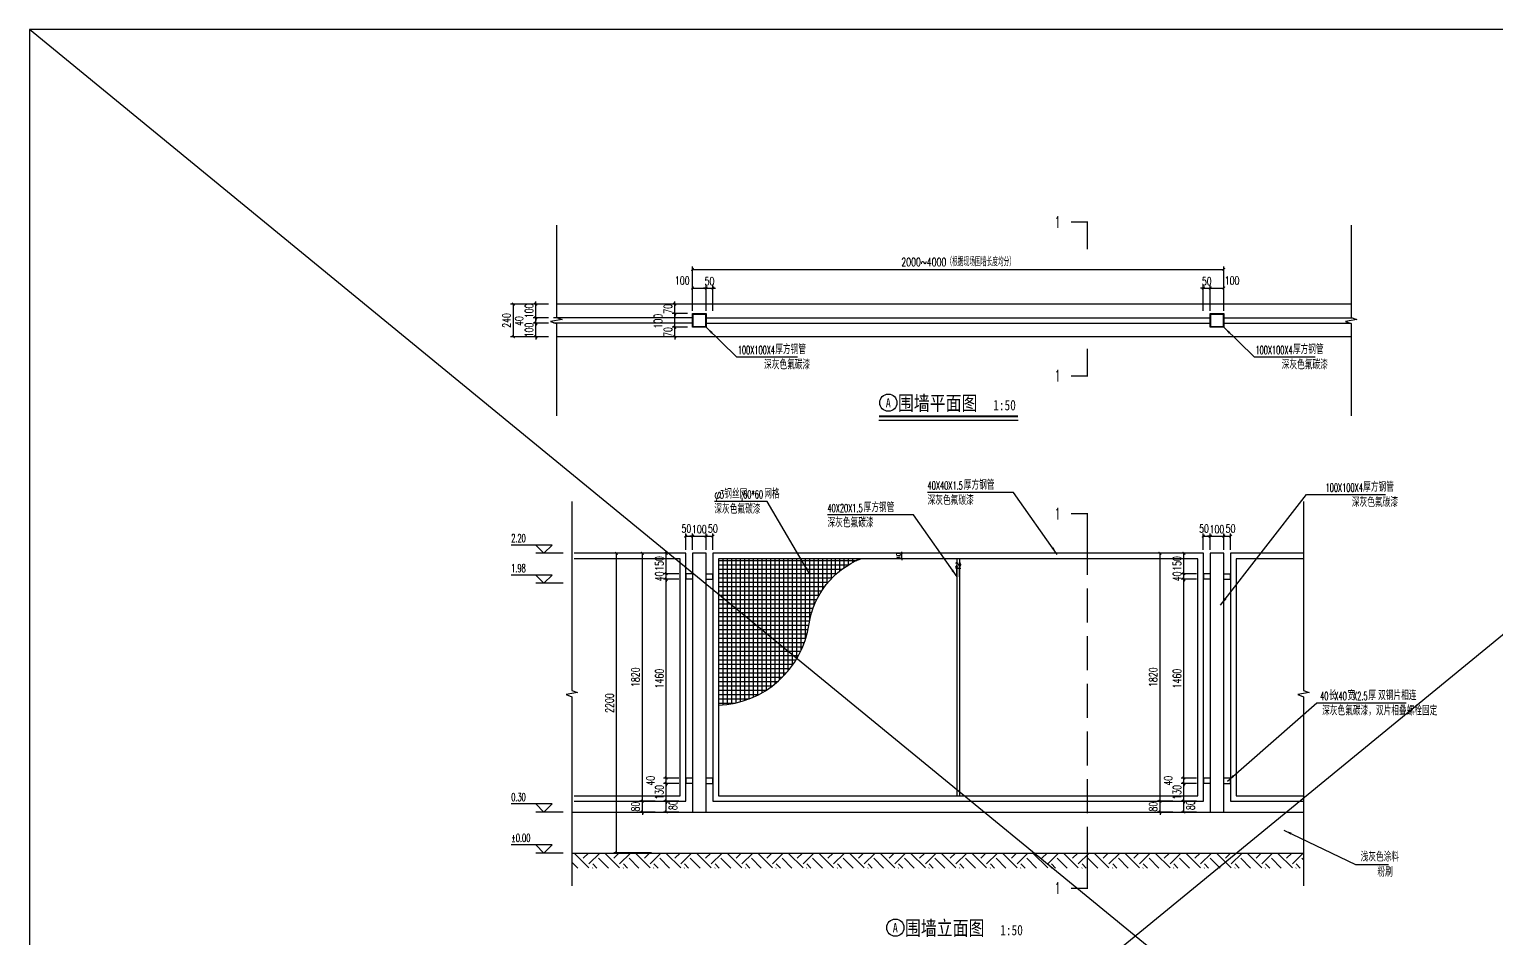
# Model space of a CAD drawing. Extents: x -91598 to 25837, y -20983 to 23106.
# Drawn here: x 5080 to 15851, y 13890 to 20565 of the extents above; entities that cross this region are included whole.
import ezdxf

# ---------------------------------------------------------------- set-up
doc = ezdxf.new("R2010")
doc.units = 0
doc.header["$LTSCALE"] = 1000
doc.linetypes.add('DASH', pattern=[0.35, 0.25, -0.1])
for name, color, linetype in [('A-HATCH-1', 252, 'Continuous'), ('A-LIN-V', 9, 'Continuous'), ('AS-WALL', 40, 'Continuous'), ('DIM_ELEV', 3, 'Continuous'), ('DIM_LEAD', 3, 'Continuous'), ('DIM_SYMB', 3, 'Continuous'), ('PUB_DIM', 3, 'Continuous'), ('建-尺寸', 3, 'Continuous')]:
    doc.layers.add(name, color=color, linetype=linetype)
doc.styles.add('-黑体', font='', dxfattribs={"width": 0.8})
doc.styles.add('_TCH_DIM', font='SIMPLEX', dxfattribs={"width": 0.8, "bigfont": 'GBCBIG'})
doc.styles.add('_TCH_LABEL', font='COMPLEX', dxfattribs={"width": 0.8, "bigfont": 'GBCBIG'})
doc.styles.add('A-DIM_T3', font='SIMPLEX', dxfattribs={"width": 0.705882, "bigfont": 'GBCBIG'})
doc.styles.get('-黑体').set_extended_font_data('SimHei')
doc.dimstyles.new('A-DIM-10', dxfattribs={"dimscale": 10, "dimtxt": 2.975, "dimasz": 1, "dimexe": 1, "dimexo": 1, "dimgap": 1, "dimtad": 1, "dimdec": 0, "dimzin": 0, "dimdsep": 46, "dimtxsty": 'A-DIM_T3', "dimblk": 'ARCHTICK', "dimcen": 0.09, "dimclrt": 7, "dimazin": 2, "dimtfac": 1, "dimtdec": 0, "dimtix": 1, "dimtmove": 2, "dimatfit": 3, "dimfxl": 0, "dimtolj": 1, "dimtzin": 0, "dimarcsym": 0})
doc.dimstyles.new('A-DIM-20', dxfattribs={"dimscale": 20, "dimtxt": 2.975, "dimasz": 1, "dimexe": 1, "dimexo": 1, "dimgap": 1, "dimtad": 1, "dimdec": 0, "dimzin": 0, "dimdsep": 46, "dimtxsty": 'A-DIM_T3', "dimblk": 'ARCHTICK', "dimcen": 0.09, "dimclrt": 7, "dimazin": 2, "dimtfac": 1, "dimtdec": 0, "dimtix": 1, "dimtmove": 2, "dimatfit": 3, "dimfxl": 0, "dimtolj": 1, "dimtzin": 0, "dimarcsym": 0})

# ---------------------------------------------------------------- blocks, each defined once
blk = doc.blocks.new('_ArchTick')
at = {"color": 0, "linetype": 'ByBlock', "const_width": 0.4}
blk.add_lwpolyline([(-0.5, -0.5), (0.5, 0.5)], dxfattribs=at)
blk = doc.blocks.new('*D207')
at = {"layer": 'Defpoints', "color": 0}
for p in [(13748, -3155), (13698, -3275), (13748, -3275)]:
    blk.add_point(p, dxfattribs=at)
at = {"layer": 'PUB_DIM', "color": 0, "lineweight": -2}
for p, q in [((13698, -3255), (13698, -3135)), ((13698, -3155), (13748, -3155)), ((13748, -3255), (13748, -3135))]:
    blk.add_line(p, q, dxfattribs=at)
at = {"layer": 'PUB_DIM', "color": 0, "lineweight": -2, "xscale": 20, "yscale": 20, "zscale": 20, "rotation": 180}
blk.add_blockref('_ArchTick', (13698, -3155), dxfattribs=at)
at = {"layer": 'PUB_DIM', "color": 0, "lineweight": -2, "xscale": 20, "yscale": 20, "zscale": 20}
blk.add_blockref('_ArchTick', (13748, -3155), dxfattribs=at)
at = {"layer": 'PUB_DIM', "color": 7, "insert": (13703, -3100), "char_height": 59.5, "attachment_point": 5, "style": 'A-DIM_T3'}
blk.add_mtext('\\A1;50', dxfattribs=at)
blk = doc.blocks.new('*D208')
at = {"layer": 'Defpoints', "color": 0}
for p in [(13848, -3155), (13748, -3275), (13848, -3275)]:
    blk.add_point(p, dxfattribs=at)
at = {"layer": 'PUB_DIM', "color": 0, "lineweight": -2}
for p, q in [((13748, -3155), (13728, -3155)), ((13748, -3255), (13748, -3135)), ((13748, -3155), (13848, -3155)), ((13848, -3255), (13848, -3135)), ((13848, -3155), (13868, -3155))]:
    blk.add_line(p, q, dxfattribs=at)
at = {"layer": 'PUB_DIM', "color": 0, "lineweight": -2, "xscale": 20, "yscale": 20, "zscale": 20}
blk.add_blockref('_ArchTick', (13748, -3155), dxfattribs=at)
at = {"layer": 'PUB_DIM', "color": 0, "lineweight": -2, "xscale": 20, "yscale": 20, "zscale": 20, "rotation": 180}
blk.add_blockref('_ArchTick', (13848, -3155), dxfattribs=at)
at = {"layer": 'PUB_DIM', "color": 7, "insert": (13798, -3105), "char_height": 59.5, "attachment_point": 5, "style": 'A-DIM_T3'}
blk.add_mtext('\\A1;100', dxfattribs=at)
blk = doc.blocks.new('*D209')
at = {"layer": 'Defpoints', "color": 0}
for p in [(13898, -3155), (13848, -3275), (13898, -3275)]:
    blk.add_point(p, dxfattribs=at)
at = {"layer": 'PUB_DIM', "color": 0, "lineweight": -2}
for p, q in [((13848, -3255), (13848, -3135)), ((13848, -3155), (13898, -3155)), ((13898, -3255), (13898, -3135))]:
    blk.add_line(p, q, dxfattribs=at)
at = {"layer": 'PUB_DIM', "color": 0, "lineweight": -2, "xscale": 20, "yscale": 20, "zscale": 20, "rotation": 180}
blk.add_blockref('_ArchTick', (13848, -3155), dxfattribs=at)
at = {"layer": 'PUB_DIM', "color": 0, "lineweight": -2, "xscale": 20, "yscale": 20, "zscale": 20}
blk.add_blockref('_ArchTick', (13898, -3155), dxfattribs=at)
at = {"layer": 'PUB_DIM', "color": 7, "insert": (13898, -3100), "char_height": 59.5, "attachment_point": 5, "style": 'A-DIM_T3'}
blk.add_mtext('\\A1;50', dxfattribs=at)
blk = doc.blocks.new('*D210')
at = {"layer": 'Defpoints', "color": 0}
for p in [(13555, -5101), (13668, -5101), (13668, -5181)]:
    blk.add_point(p, dxfattribs=at)
at = {"layer": 'PUB_DIM', "color": 0, "lineweight": -2}
for p, q in [((13648, -5101), (13535, -5101)), ((13555, -5181), (13555, -5101)), ((13648, -5181), (13535, -5181))]:
    blk.add_line(p, q, dxfattribs=at)
at = {"layer": 'PUB_DIM', "color": 0, "lineweight": -2, "xscale": 20, "yscale": 20, "zscale": 20}
for p, rotation in [((13555, -5101), 90), ((13555, -5181), 270)]:
    blk.add_blockref('_ArchTick', p, dxfattribs=dict(at, rotation=rotation))
at = {"layer": 'PUB_DIM', "color": 7, "insert": (13605, -5131), "char_height": 59.5, "attachment_point": 5, "rotation": 90, "style": 'A-DIM_T3'}
blk.add_mtext('\\A1;80', dxfattribs=at)
blk = doc.blocks.new('*D211')
at = {"layer": 'Defpoints', "color": 0}
for p in [(13555, -4971), (13668, -4971), (13668, -5101)]:
    blk.add_point(p, dxfattribs=at)
at = {"layer": 'PUB_DIM', "color": 0, "lineweight": -2}
for p, q in [((13555, -4971), (13555, -4951)), ((13648, -4971), (13535, -4971)), ((13555, -5101), (13555, -4971)), ((13648, -5101), (13535, -5101)), ((13555, -5101), (13555, -5121))]:
    blk.add_line(p, q, dxfattribs=at)
at = {"layer": 'PUB_DIM', "color": 0, "lineweight": -2, "xscale": 20, "yscale": 20, "zscale": 20}
for p, rotation in [((13555, -4971), 270), ((13555, -5101), 90)]:
    blk.add_blockref('_ArchTick', p, dxfattribs=dict(at, rotation=rotation))
at = {"layer": 'PUB_DIM', "color": 7, "insert": (13505, -5036), "char_height": 59.5, "attachment_point": 5, "rotation": 90, "style": 'A-DIM_T3'}
blk.add_mtext('\\A1;130', dxfattribs=at)
blk = doc.blocks.new('*D212')
at = {"layer": 'Defpoints', "color": 0}
for p in [(13555, -4931), (13668, -4931), (13668, -4971)]:
    blk.add_point(p, dxfattribs=at)
at = {"layer": 'PUB_DIM', "color": 0, "lineweight": -2}
for p, q in [((13648, -4931), (13535, -4931)), ((13555, -4931), (13555, -4911)), ((13555, -4971), (13555, -4931)), ((13648, -4971), (13535, -4971)), ((13555, -4971), (13555, -4991))]:
    blk.add_line(p, q, dxfattribs=at)
at = {"layer": 'PUB_DIM', "color": 0, "lineweight": -2, "xscale": 20, "yscale": 20, "zscale": 20}
for p, rotation in [((13555, -4931), 270), ((13555, -4971), 90)]:
    blk.add_blockref('_ArchTick', p, dxfattribs=dict(at, rotation=rotation))
at = {"layer": 'PUB_DIM', "color": 7, "insert": (13440, -4951), "char_height": 59.5, "attachment_point": 5, "rotation": 90, "style": 'A-DIM_T3'}
blk.add_mtext('\\A1;40', dxfattribs=at)
blk = doc.blocks.new('*D213')
at = {"layer": 'Defpoints', "color": 0}
for p in [(13555, -3471), (13668, -3471), (13668, -4931)]:
    blk.add_point(p, dxfattribs=at)
at = {"layer": 'PUB_DIM', "color": 0, "lineweight": -2}
for p, q in [((13648, -3471), (13535, -3471)), ((13555, -4931), (13555, -3471)), ((13648, -4931), (13535, -4931))]:
    blk.add_line(p, q, dxfattribs=at)
at = {"layer": 'PUB_DIM', "color": 0, "lineweight": -2, "xscale": 20, "yscale": 20, "zscale": 20}
for p, rotation in [((13555, -3471), 90), ((13555, -4931), 270)]:
    blk.add_blockref('_ArchTick', p, dxfattribs=dict(at, rotation=rotation))
at = {"layer": 'PUB_DIM', "color": 7, "insert": (13505, -4201), "char_height": 59.5, "attachment_point": 5, "rotation": 90, "style": 'A-DIM_T3'}
blk.add_mtext('\\A1;1460', dxfattribs=at)
blk = doc.blocks.new('*D214')
at = {"layer": 'Defpoints', "color": 0}
for p in [(13555, -3431), (13668, -3431), (13668, -3471)]:
    blk.add_point(p, dxfattribs=at)
at = {"layer": 'PUB_DIM', "color": 0, "lineweight": -2}
for p, q in [((13648, -3431), (13535, -3431)), ((13555, -3431), (13555, -3411)), ((13555, -3471), (13555, -3431)), ((13648, -3471), (13535, -3471)), ((13555, -3471), (13555, -3491))]:
    blk.add_line(p, q, dxfattribs=at)
at = {"layer": 'PUB_DIM', "color": 0, "lineweight": -2, "xscale": 20, "yscale": 20, "zscale": 20}
for p, rotation in [((13555, -3431), 270), ((13555, -3471), 90)]:
    blk.add_blockref('_ArchTick', p, dxfattribs=dict(at, rotation=rotation))
at = {"layer": 'PUB_DIM', "color": 7, "insert": (13505, -3451), "char_height": 59.5, "attachment_point": 5, "rotation": 90, "style": 'A-DIM_T3'}
blk.add_mtext('\\A1;40', dxfattribs=at)
blk = doc.blocks.new('*D215')
at = {"layer": 'Defpoints', "color": 0}
for p in [(13555, -3281), (13668, -3281), (13668, -3431)]:
    blk.add_point(p, dxfattribs=at)
at = {"layer": 'PUB_DIM', "color": 0, "lineweight": -2}
for p, q in [((13648, -3281), (13535, -3281)), ((13555, -3431), (13555, -3281)), ((13648, -3431), (13535, -3431))]:
    blk.add_line(p, q, dxfattribs=at)
at = {"layer": 'PUB_DIM', "color": 0, "lineweight": -2, "xscale": 20, "yscale": 20, "zscale": 20}
for p, rotation in [((13555, -3281), 90), ((13555, -3431), 270)]:
    blk.add_blockref('_ArchTick', p, dxfattribs=dict(at, rotation=rotation))
at = {"layer": 'PUB_DIM', "color": 7, "insert": (13505, -3356), "char_height": 59.5, "attachment_point": 5, "rotation": 90, "style": 'A-DIM_T3'}
blk.add_mtext('\\A1;150', dxfattribs=at)
blk = doc.blocks.new('*D216')
at = {"layer": 'Defpoints', "color": 0}
for p in [(13380, -5101), (13493, -5101), (13493, -5181)]:
    blk.add_point(p, dxfattribs=at)
at = {"layer": 'PUB_DIM', "color": 0, "lineweight": -2}
for p, q in [((13473, -5101), (13360, -5101)), ((13380, -5101), (13380, -5081)), ((13380, -5181), (13380, -5101)), ((13473, -5181), (13360, -5181)), ((13380, -5181), (13380, -5201))]:
    blk.add_line(p, q, dxfattribs=at)
at = {"layer": 'PUB_DIM', "color": 0, "lineweight": -2, "xscale": 20, "yscale": 20, "zscale": 20}
for p, rotation in [((13380, -5101), 270), ((13380, -5181), 90)]:
    blk.add_blockref('_ArchTick', p, dxfattribs=dict(at, rotation=rotation))
at = {"layer": 'PUB_DIM', "color": 7, "insert": (13330, -5141), "char_height": 59.5, "attachment_point": 5, "rotation": 90, "style": 'A-DIM_T3'}
blk.add_mtext('\\A1;80', dxfattribs=at)
blk = doc.blocks.new('*D217')
at = {"layer": 'Defpoints', "color": 0}
for p in [(13380, -3281), (13493, -3281), (13493, -5101)]:
    blk.add_point(p, dxfattribs=at)
at = {"layer": 'PUB_DIM', "color": 0, "lineweight": -2}
for p, q in [((13473, -3281), (13360, -3281)), ((13380, -5101), (13380, -3281)), ((13473, -5101), (13360, -5101))]:
    blk.add_line(p, q, dxfattribs=at)
at = {"layer": 'PUB_DIM', "color": 0, "lineweight": -2, "xscale": 20, "yscale": 20, "zscale": 20}
for p, rotation in [((13380, -3281), 90), ((13380, -5101), 270)]:
    blk.add_blockref('_ArchTick', p, dxfattribs=dict(at, rotation=rotation))
at = {"layer": 'PUB_DIM', "color": 7, "insert": (13330, -4191), "char_height": 59.5, "attachment_point": 5, "rotation": 90, "style": 'A-DIM_T3'}
blk.add_mtext('\\A1;1820', dxfattribs=at)
blk = doc.blocks.new('*D146')
at = {"layer": 'Defpoints', "color": 0}
for p in [(9390, 16719), (9668, 16719), (9668, 14519)]:
    blk.add_point(p, dxfattribs=at)
at = {"layer": 'PUB_DIM', "color": 0, "lineweight": -2}
for p, q in [((9648, 16719), (9370, 16719)), ((9390, 14519), (9390, 16719)), ((9648, 14519), (9370, 14519))]:
    blk.add_line(p, q, dxfattribs=at)
at = {"layer": 'PUB_DIM', "color": 0, "lineweight": -2, "xscale": 20, "yscale": 20, "zscale": 20}
for p, rotation in [((9390, 16719), 90), ((9390, 14519), 270)]:
    blk.add_blockref('_ArchTick', p, dxfattribs=dict(at, rotation=rotation))
at = {"layer": 'PUB_DIM', "color": 7, "insert": (9340, 15619), "char_height": 59.5, "attachment_point": 5, "rotation": 90, "style": 'A-DIM_T3'}
blk.add_mtext('\\A1;2200', dxfattribs=at)
blk = doc.blocks.new('*D147')
at = {"layer": 'Defpoints', "color": 0}
for p in [(8633, 18548), (8912, 18548), (8912, 18308)]:
    blk.add_point(p, dxfattribs=at)
at = {"layer": 'PUB_DIM', "color": 0, "lineweight": -2}
for p, q in [((8892, 18548), (8613, 18548)), ((8633, 18308), (8633, 18548)), ((8892, 18308), (8613, 18308))]:
    blk.add_line(p, q, dxfattribs=at)
at = {"layer": 'PUB_DIM', "color": 0, "lineweight": -2, "xscale": 20, "yscale": 20, "zscale": 20}
for p, rotation in [((8633, 18548), 90), ((8633, 18308), 270)]:
    blk.add_blockref('_ArchTick', p, dxfattribs=dict(at, rotation=rotation))
at = {"layer": 'PUB_DIM', "color": 7, "insert": (8583, 18428), "char_height": 59.5, "attachment_point": 5, "rotation": 90, "style": 'A-DIM_T3'}
blk.add_mtext('\\A1;240', dxfattribs=at)
blk = doc.blocks.new('*D148')
at = {"layer": 'Defpoints', "color": 0}
for p in [(8798, 18408), (8912, 18408), (8912, 18308)]:
    blk.add_point(p, dxfattribs=at)
at = {"layer": 'PUB_DIM', "color": 0, "lineweight": -2}
for p, q in [((8798, 18408), (8798, 18428)), ((8892, 18408), (8778, 18408)), ((8798, 18308), (8798, 18408)), ((8892, 18308), (8778, 18308)), ((8798, 18308), (8798, 18288))]:
    blk.add_line(p, q, dxfattribs=at)
at = {"layer": 'PUB_DIM', "color": 0, "lineweight": -2, "xscale": 20, "yscale": 20, "zscale": 20}
for p, rotation in [((8798, 18408), 270), ((8798, 18308), 90)]:
    blk.add_blockref('_ArchTick', p, dxfattribs=dict(at, rotation=rotation))
at = {"layer": 'PUB_DIM', "color": 7, "insert": (8748, 18358), "char_height": 59.5, "attachment_point": 5, "rotation": 90, "style": 'A-DIM_T3'}
blk.add_mtext('\\A1;100', dxfattribs=at)
blk = doc.blocks.new('*D149')
at = {"layer": 'Defpoints', "color": 0}
for p in [(8798, 18448), (8912, 18448), (8912, 18408)]:
    blk.add_point(p, dxfattribs=at)
at = {"layer": 'PUB_DIM', "color": 0, "lineweight": -2}
for p, q in [((8892, 18448), (8778, 18448)), ((8798, 18448), (8798, 18468)), ((8798, 18408), (8798, 18448)), ((8892, 18408), (8778, 18408)), ((8798, 18408), (8798, 18388))]:
    blk.add_line(p, q, dxfattribs=at)
at = {"layer": 'PUB_DIM', "color": 0, "lineweight": -2, "xscale": 20, "yscale": 20, "zscale": 20}
for p, rotation in [((8798, 18448), 270), ((8798, 18408), 90)]:
    blk.add_blockref('_ArchTick', p, dxfattribs=dict(at, rotation=rotation))
at = {"layer": 'PUB_DIM', "color": 7, "insert": (8675, 18423), "char_height": 59.5, "attachment_point": 5, "rotation": 90, "style": 'A-DIM_T3'}
blk.add_mtext('\\A1;40', dxfattribs=at)
blk = doc.blocks.new('*D150')
at = {"layer": 'Defpoints', "color": 0}
for p in [(8798, 18548), (8912, 18548), (8912, 18448)]:
    blk.add_point(p, dxfattribs=at)
at = {"layer": 'PUB_DIM', "color": 0, "lineweight": -2}
for p, q in [((8892, 18548), (8778, 18548)), ((8798, 18548), (8798, 18568)), ((8798, 18448), (8798, 18548)), ((8892, 18448), (8778, 18448)), ((8798, 18448), (8798, 18428))]:
    blk.add_line(p, q, dxfattribs=at)
at = {"layer": 'PUB_DIM', "color": 0, "lineweight": -2, "xscale": 20, "yscale": 20, "zscale": 20}
for p, rotation in [((8798, 18548), 270), ((8798, 18448), 90)]:
    blk.add_blockref('_ArchTick', p, dxfattribs=dict(at, rotation=rotation))
at = {"layer": 'PUB_DIM', "color": 7, "insert": (8748, 18498), "char_height": 59.5, "attachment_point": 5, "rotation": 90, "style": 'A-DIM_T3'}
blk.add_mtext('\\A1;100', dxfattribs=at)
blk = doc.blocks.new('*D151')
at = {"layer": 'Defpoints', "color": 0}
for p in [(10048, 18666), (9948, 18479), (10048, 18479)]:
    blk.add_point(p, dxfattribs=at)
at = {"layer": 'PUB_DIM', "color": 0, "lineweight": -2}
for p, q in [((9948, 18499), (9948, 18686)), ((9948, 18666), (10048, 18666)), ((10048, 18499), (10048, 18686))]:
    blk.add_line(p, q, dxfattribs=at)
at = {"layer": 'PUB_DIM', "color": 0, "lineweight": -2, "xscale": 20, "yscale": 20, "zscale": 20, "rotation": 180}
blk.add_blockref('_ArchTick', (9948, 18666), dxfattribs=at)
at = {"layer": 'PUB_DIM', "color": 0, "lineweight": -2, "xscale": 20, "yscale": 20, "zscale": 20}
blk.add_blockref('_ArchTick', (10048, 18666), dxfattribs=at)
at = {"layer": 'PUB_DIM', "color": 7, "insert": (9873, 18721), "char_height": 59.5, "attachment_point": 5, "style": 'A-DIM_T3'}
blk.add_mtext('\\A1;100', dxfattribs=at)
blk = doc.blocks.new('*D152')
at = {"layer": 'Defpoints', "color": 0}
for p in [(10098, 18666), (10048, 18479), (10098, 18479)]:
    blk.add_point(p, dxfattribs=at)
at = {"layer": 'PUB_DIM', "color": 0, "lineweight": -2}
for p, q in [((10048, 18666), (10028, 18666)), ((10048, 18499), (10048, 18686)), ((10048, 18666), (10098, 18666)), ((10098, 18499), (10098, 18686)), ((10098, 18666), (10118, 18666))]:
    blk.add_line(p, q, dxfattribs=at)
at = {"layer": 'PUB_DIM', "color": 0, "lineweight": -2, "xscale": 20, "yscale": 20, "zscale": 20}
blk.add_blockref('_ArchTick', (10048, 18666), dxfattribs=at)
at = {"layer": 'PUB_DIM', "color": 0, "lineweight": -2, "xscale": 20, "yscale": 20, "zscale": 20, "rotation": 180}
blk.add_blockref('_ArchTick', (10098, 18666), dxfattribs=at)
at = {"layer": 'PUB_DIM', "color": 7, "insert": (10073, 18716), "char_height": 59.5, "attachment_point": 5, "style": 'A-DIM_T3'}
blk.add_mtext('\\A1;50', dxfattribs=at)
blk = doc.blocks.new('*D153')
at = {"layer": 'Defpoints', "color": 0}
for p in [(13748, 18666), (13698, 18479), (13748, 18479)]:
    blk.add_point(p, dxfattribs=at)
at = {"layer": 'PUB_DIM', "color": 0, "lineweight": -2}
for p, q in [((13698, 18666), (13678, 18666)), ((13698, 18499), (13698, 18686)), ((13698, 18666), (13748, 18666)), ((13748, 18499), (13748, 18686)), ((13748, 18666), (13768, 18666))]:
    blk.add_line(p, q, dxfattribs=at)
at = {"layer": 'PUB_DIM', "color": 0, "lineweight": -2, "xscale": 20, "yscale": 20, "zscale": 20}
blk.add_blockref('_ArchTick', (13698, 18666), dxfattribs=at)
at = {"layer": 'PUB_DIM', "color": 0, "lineweight": -2, "xscale": 20, "yscale": 20, "zscale": 20, "rotation": 180}
blk.add_blockref('_ArchTick', (13748, 18666), dxfattribs=at)
at = {"layer": 'PUB_DIM', "color": 7, "insert": (13723, 18716), "char_height": 59.5, "attachment_point": 5, "style": 'A-DIM_T3'}
blk.add_mtext('\\A1;50', dxfattribs=at)
blk = doc.blocks.new('*D154')
at = {"layer": 'Defpoints', "color": 0}
for p in [(13848, 18666), (13748, 18479), (13848, 18479)]:
    blk.add_point(p, dxfattribs=at)
at = {"layer": 'PUB_DIM', "color": 0, "lineweight": -2}
for p, q in [((13748, 18499), (13748, 18686)), ((13748, 18666), (13848, 18666)), ((13848, 18499), (13848, 18686))]:
    blk.add_line(p, q, dxfattribs=at)
at = {"layer": 'PUB_DIM', "color": 0, "lineweight": -2, "xscale": 20, "yscale": 20, "zscale": 20, "rotation": 180}
blk.add_blockref('_ArchTick', (13748, 18666), dxfattribs=at)
at = {"layer": 'PUB_DIM', "color": 0, "lineweight": -2, "xscale": 20, "yscale": 20, "zscale": 20}
blk.add_blockref('_ArchTick', (13848, 18666), dxfattribs=at)
at = {"layer": 'PUB_DIM', "color": 7, "insert": (13909, 18721), "char_height": 59.5, "attachment_point": 5, "style": 'A-DIM_T3'}
blk.add_mtext('\\A1;100', dxfattribs=at)
blk = doc.blocks.new('*D173')
at = {"layer": 'Defpoints', "color": 0}
for p in [(11485, 16718.5), (11560, 16718.5), (11560, 16678.5)]:
    blk.add_point(p, dxfattribs=at)
at = {"layer": '建-尺寸', "color": 0, "lineweight": -2}
for p, q in [((11550, 16718.5), (11475, 16718.5)), ((11485, 16718.5), (11485, 16728.5)), ((11485, 16678.5), (11485, 16718.5)), ((11550, 16678.5), (11475, 16678.5)), ((11485, 16678.5), (11485, 16668.5))]:
    blk.add_line(p, q, dxfattribs=at)
at = {"layer": '建-尺寸', "color": 0, "lineweight": -2, "xscale": 10, "yscale": 10, "zscale": 10}
for p, rotation in [((11485, 16718.5), 270), ((11485, 16678.5), 90)]:
    blk.add_blockref('_ArchTick', p, dxfattribs=dict(at, rotation=rotation))
at = {"layer": '建-尺寸', "color": 7, "insert": (11460.125, 16698.5), "char_height": 29.75, "attachment_point": 5, "rotation": 90, "style": 'A-DIM_T3'}
blk.add_mtext('\\A1;40', dxfattribs=at)
blk = doc.blocks.new('*D174')
at = {"layer": 'Defpoints', "color": 0}
for p in [(11908, 16610), (11888, 16535), (11908, 16535)]:
    blk.add_point(p, dxfattribs=at)
at = {"layer": '建-尺寸', "color": 0, "lineweight": -2}
for p, q in [((11888, 16610), (11878, 16610)), ((11888, 16545), (11888, 16620)), ((11888, 16610), (11908, 16610)), ((11908, 16545), (11908, 16620)), ((11908, 16610), (11918, 16610))]:
    blk.add_line(p, q, dxfattribs=at)
at = {"layer": '建-尺寸', "color": 0, "lineweight": -2, "xscale": 10, "yscale": 10, "zscale": 10}
blk.add_blockref('_ArchTick', (11888, 16610), dxfattribs=at)
at = {"layer": '建-尺寸', "color": 0, "lineweight": -2, "xscale": 10, "yscale": 10, "zscale": 10, "rotation": 180}
blk.add_blockref('_ArchTick', (11908, 16610), dxfattribs=at)
at = {"layer": '建-尺寸', "color": 7, "insert": (11898, 16635), "char_height": 29.8, "attachment_point": 5, "style": 'A-DIM_T3'}
blk.add_mtext('\\A1;20', dxfattribs=at)
blk = doc.blocks.new('*D175')
at = {"layer": 'Defpoints', "color": 0}
for p in [(9818, 18378), (9932, 18378), (9932, 18308)]:
    blk.add_point(p, dxfattribs=at)
at = {"layer": 'PUB_DIM', "color": 0, "lineweight": -2}
for p, q in [((9912, 18378), (9798, 18378)), ((9818, 18378), (9818, 18398)), ((9818, 18308), (9818, 18378)), ((9912, 18308), (9798, 18308)), ((9818, 18308), (9818, 18288))]:
    blk.add_line(p, q, dxfattribs=at)
at = {"layer": 'PUB_DIM', "color": 0, "lineweight": -2, "xscale": 20, "yscale": 20, "zscale": 20}
for p, rotation in [((9818, 18378), 270), ((9818, 18308), 90)]:
    blk.add_blockref('_ArchTick', p, dxfattribs=dict(at, rotation=rotation))
at = {"layer": 'PUB_DIM', "color": 7, "insert": (9768, 18343), "char_height": 59.5, "attachment_point": 5, "rotation": 90, "style": 'A-DIM_T3'}
blk.add_mtext('\\A1;70', dxfattribs=at)
blk = doc.blocks.new('*D176')
at = {"layer": 'Defpoints', "color": 0}
for p in [(9818, 18478), (9932, 18478), (9932, 18378)]:
    blk.add_point(p, dxfattribs=at)
at = {"layer": 'PUB_DIM', "color": 0, "lineweight": -2}
for p, q in [((9912, 18478), (9798, 18478)), ((9818, 18378), (9818, 18478)), ((9912, 18378), (9798, 18378))]:
    blk.add_line(p, q, dxfattribs=at)
at = {"layer": 'PUB_DIM', "color": 0, "lineweight": -2, "xscale": 20, "yscale": 20, "zscale": 20}
for p, rotation in [((9818, 18478), 90), ((9818, 18378), 270)]:
    blk.add_blockref('_ArchTick', p, dxfattribs=dict(at, rotation=rotation))
at = {"layer": 'PUB_DIM', "color": 7, "insert": (9695, 18423), "char_height": 59.5, "attachment_point": 5, "rotation": 90, "style": 'A-DIM_T3'}
blk.add_mtext('\\A1;100', dxfattribs=at)
blk = doc.blocks.new('*D177')
at = {"layer": 'Defpoints', "color": 0}
for p in [(9818, 18548), (9932, 18548), (9932, 18478)]:
    blk.add_point(p, dxfattribs=at)
at = {"layer": 'PUB_DIM', "color": 0, "lineweight": -2}
for p, q in [((9912, 18548), (9798, 18548)), ((9818, 18548), (9818, 18568)), ((9818, 18478), (9818, 18548)), ((9912, 18478), (9798, 18478)), ((9818, 18478), (9818, 18458))]:
    blk.add_line(p, q, dxfattribs=at)
at = {"layer": 'PUB_DIM', "color": 0, "lineweight": -2, "xscale": 20, "yscale": 20, "zscale": 20}
for p, rotation in [((9818, 18548), 270), ((9818, 18478), 90)]:
    blk.add_blockref('_ArchTick', p, dxfattribs=dict(at, rotation=rotation))
at = {"layer": 'PUB_DIM', "color": 7, "insert": (9768, 18513), "char_height": 59.5, "attachment_point": 5, "rotation": 90, "style": 'A-DIM_T3'}
blk.add_mtext('\\A1;70', dxfattribs=at)
blk = doc.blocks.new('354345234234')
at = {"layer": 'A-LIN-V', "ltscale": 10}
for p, q in [((13848.3, -3281.5), (13748.3, -3281.5)), ((13748.3, -3281.5), (13748.3, -5181.5)), ((13848.3, -5181.5), (13848.3, -3281.5)), ((13698.3, -3431.5), (13698.3, -3471.5)), ((13698.3, -4931.5), (13698.3, -4971.5))]:
    blk.add_line(p, q, dxfattribs=at)
at = {"layer": 'A-LIN-V', "ltscale": 500}
for p, q in [((13898.3, -3471.5), (13898.3, -3431.5)), ((13898.3, -4931.5), (13848.3, -4931.5)), ((13898.3, -4971.5), (13898.3, -4931.5)), ((13848.3, -4971.5), (13898.3, -4971.5))]:
    blk.add_line(p, q, dxfattribs=at)
for points in [[(13748.3, -3431.5), (13698.3, -3431.5)], [(13848.3, -3431.5), (13898.3, -3431.5)], [(13748.3, -3471.5), (13698.3, -3471.5)], [(13848.3, -3471.5), (13898.3, -3471.5)], [(13748.3, -4931.5), (13698.3, -4931.5)], [(13748.3, -4971.5), (13698.3, -4971.5)]]:
    blk.add_lwpolyline(points, dxfattribs=at)
at = {"layer": 'PUB_DIM'}
for base, p1, p2, angle, picture, middle in [((13748.3, -3155), (13698.3, -3275), (13748.3, -3275), 0, '*D207', (13703.3, -3100)), ((13898.3, -3155), (13848.3, -3275), (13898.3, -3275), 0, '*D209', (13898.3, -3100)), ((13554.8, -4931.5), (13668.5, -4971.5), (13668.5, -4931.5), 90, '*D212', (13440.3, -4951.5)), ((13554.8, -5101.5), (13668.5, -5181.5), (13668.5, -5101.5), 90, '*D210', (13605, -5131.5))]:
    dim = blk.add_linear_dim(base=base, p1=p1, p2=p2, angle=angle, dimstyle='A-DIM-20', dxfattribs=at)
    dim.commit()
    dim.dimension.update_dxf_attribs({"geometry": picture, "text_midpoint": middle, "dimtype": 161})
for p1, p2, distance, picture, middle in [((13748.3, -3275), (13848.3, -3275), 120, '*D208', (13798.3, -3105.2)), ((13493.5, -5101.5), (13493.5, -3281.5), 113.7, '*D217', (13330.1, -4191.5)), ((13668.5, -3431.5), (13668.5, -3281.5), 113.7, '*D215', (13505.1, -3356.5)), ((13668.5, -3471.5), (13668.5, -3431.5), 113.7, '*D214', (13505.1, -3451.5)), ((13668.5, -4931.5), (13668.5, -3471.5), 113.7, '*D213', (13505.1, -4201.5)), ((13668.5, -5101.5), (13668.5, -4971.5), 113.7, '*D211', (13505.1, -5036.5)), ((13493.5, -5181.5), (13493.5, -5101.5), 113.7, '*D216', (13330.1, -5141.5))]:
    dim = blk.add_aligned_dim(p1=p1, p2=p2, distance=distance, dimstyle='A-DIM-20', dxfattribs=at)
    dim.commit()
    dim.dimension.update_dxf_attribs({"geometry": picture, "text_midpoint": middle})

msp = doc.modelspace()

# ---------------------------------------------------------------- hatches: boundary and pattern name
at = {"layer": 'A-HATCH-1'}
h = msp.add_hatch(dxfattribs=at)
h.set_pattern_fill('ANSI37', color=252, scale=20, angle=45)
h.set_pattern_definition([(90, (-50, 20000), (-31.75, 2e-15), []), (180, (-50, 20000), (-4e-15, -31.75), [])])
h.paths.add_polyline_path([(10138.3, 16678.5), (10138.3, 15603.1, 0.3600383), (10804.5, 16200, -0.2667001), (11182.6, 16678.5)])
h = msp.add_hatch(dxfattribs=at)
h.set_pattern_fill('EARTH', color=8, scale=50, angle=45)
h.set_pattern_definition([(45, (-915, 23643.23), (0, 224.5064), [158.75, -158.75]), (45, (-957.1, 23685.33), (0, 224.5064), [158.75, -158.75]), (45, (-999.19, 23727.42), (0, 224.5064), [158.75, -158.75]), (135, (-999.19, 23755.49), (-224.5064, 2e-14), [158.75, -158.75]), (135, (-957.1, 23797.58), (-224.5064, 2e-14), [158.75, -158.75]), (135, (-915, 23839.68), (-224.5064, 2e-14), [158.75, -158.75])])
h.paths.add_polyline_path([(14433.3, 14408.2), (14433.3, 14518.5), (9061.9, 14518.5), (9061.9, 14408.2)])
at = {"layer": 'DIM_LEAD'}
for points in [[(10048.3, 18378.3), (10085.5, 18330.5), (10096.7, 18341.9)], [(13848.3, 18378.3), (13885.5, 18330.5), (13896.7, 18341.9)], [(12625, 16710), (12597, 16763.7), (12583.9, 16754.5)], [(10812.5, 16559.6), (10789, 16615.4), (10775.2, 16607.3)], [(11890, 16545), (11862, 16598.7), (11848.9, 16589.5)], [(13825.1, 16338.9), (13868.2, 16381.4), (13855.6, 16391.2)], [(13875, 15045), (13925.4, 15078.6), (13914.8, 15090.6)], [(14288.8, 14685.9), (14339.5, 14652.8), (14346.4, 14667.3)]]:
    msp.add_hatch(color=256, dxfattribs=at).paths.add_polyline_path(points, flags=17)

# ---------------------------------------------------------------- linework, layer by layer
for points in [[(5080, 7255), (21315, 7255), (21315, 20565), (5080, 20565)], [(21315, 7255), (5080, 20565), (5080, 7255), (21315, 20565)]]:
    msp.add_lwpolyline(points, close=True)
at = {"layer": 'A-LIN-V', "ltscale": 10}
for points in [[(14783.7, 18548.3), (8950.4, 18548.3)], [(9948.3, 18448.3), (8928.3, 18448.3)], [(10048.3, 18448.3), (13748.3, 18448.3)], [(13848.3, 18448.3), (14788.1, 18448.3)], [(9948.3, 18408.3), (8928.3, 18408.3)], [(10048.3, 18408.3), (13748.3, 18408.3)], [(13848.3, 18408.3), (14783.7, 18408.3)], [(14783.7, 18308.3), (8950.4, 18308.3)], [(9061.9, 14818.5), (14433.3, 14818.5)]]:
    msp.add_lwpolyline(points, dxfattribs=at)
at = {"layer": 'A-LIN-V', "ltscale": 500}
for points in [[(10048.3, 18478.3), (10048.3, 18378.3), (9948.3, 18378.3), (9948.3, 18478.3)], [(10044.3, 18474.3), (10044.3, 18382.3), (9952.3, 18382.3), (9952.3, 18474.3)], [(13848.3, 18478.3), (13848.3, 18378.3), (13748.3, 18378.3), (13748.3, 18478.3)], [(13844.3, 18474.3), (13844.3, 18382.3), (13752.3, 18382.3), (13752.3, 18474.3)], [(12377.4, 14938.5), (13658.3, 14938.5), (13658.3, 16678.5), (10138.3, 16678.5), (10138.3, 14938.5)]]:
    msp.add_lwpolyline(points, close=True, dxfattribs=at)
for points in [[(9078.3, 14898.5), (9898.3, 14898.5), (9898.3, 16718.5), (9078.3, 16718.5)], [(12377.4, 14898.5), (13698.3, 14898.5), (13698.3, 16718.5), (10098.3, 16718.5), (10098.3, 14898.5), (12377.4, 14898.5)], [(14433.3, 16718.5), (13898.3, 16718.5), (13898.3, 14898.5), (14433.3, 14898.5)], [(9078.3, 14938.5), (9858.3, 14938.5), (9858.3, 16678.5), (9078.3, 16678.5)], [(11888.3, 16678.5), (11888.3, 14938.5)], [(11908.3, 16678.5), (11908.3, 14938.5)], [(14433.3, 16678.5), (13938.3, 16678.5), (13938.3, 14938.5), (14433.3, 14938.5)]]:
    msp.add_lwpolyline(points, dxfattribs=at)
msp.add_lwpolyline([(10138.3, 15603.6, 0.3605749), (10804.5, 16200, -0.2661707), (11182.6, 16678.5)], format="xyb", dxfattribs=at)
at = {"layer": 'AS-WALL'}
msp.add_lwpolyline([(9061.9, 14518.5), (14433.3, 14518.5)], dxfattribs=at)
at = {"layer": 'DIM_ELEV'}
for p, q in [((8917.7, 16778.5), (8617.7, 16778.5)), ((8857.7, 16718.5), (8797.7, 16778.5)), ((8997.7, 16718.5), (8797.7, 16718.5)), ((8857.7, 16718.5), (8917.7, 16778.5)), ((8917.7, 16558.5), (8617.7, 16558.5)), ((8857.7, 16498.5), (8797.7, 16558.5)), ((8997.7, 16498.5), (8797.7, 16498.5)), ((8857.7, 16498.5), (8917.7, 16558.5)), ((8917.7, 14878.5), (8617.7, 14878.5)), ((8857.7, 14818.5), (8797.7, 14878.5)), ((8857.7, 14818.5), (8917.7, 14878.5)), ((8997.7, 14818.5), (8797.7, 14818.5)), ((8917.7, 14578.5), (8617.7, 14578.5)), ((8857.7, 14518.5), (8797.7, 14578.5)), ((8857.7, 14518.5), (8917.7, 14578.5)), ((8997.7, 14518.5), (8797.7, 14518.5))]:
    msp.add_line(p, q, dxfattribs=at)
at = {"layer": 'DIM_LEAD'}
for p, q in [((10048.3, 18378.3), (10270, 18160)), ((13848.3, 18378.3), (14070, 18160)), ((10270, 18160), (10720, 18160)), ((14070, 18160), (14520, 18160)), ((12305, 17165), (11673.9, 17165)), ((12625, 16710), (12305, 17165)), ((13825.1, 16338.9), (14455, 17150)), ((14455, 17150), (15035, 17150)), ((10495, 17100), (10108.4, 17100)), ((10812.5, 16559.6), (10495, 17100)), ((11570, 17000), (10938.9, 17000)), ((11890, 16545), (11570, 17000)), ((13875, 15045), (14530, 15620)), ((14530, 15620), (15186.1, 15620)), ((14288.8, 14685.9), (14815, 14435)), ((14815, 14435), (15058, 14435))]:
    msp.add_line(p, q, dxfattribs=at)
at = {"layer": 'DIM_SYMB'}
for points in [[(8948.7, 19128.2), (8948.7, 18449.9), (8990.7, 18434.6), (8906.7, 18419.8), (8948.7, 18404.9), (8948.7, 17726.6)], [(14783.7, 19128.2), (14783.7, 18449.9), (14825.7, 18434.6), (14741.7, 18419.8), (14783.7, 18404.9), (14783.7, 17726.6)], [(11316.1, 17695.5), (12338.2, 17695.5)], [(9061.9, 17098.8), (9061.9, 15711.1), (9103.9, 15695.8), (9019.9, 15681), (9061.9, 15666.1), (9061.9, 14278.4)], [(14433.3, 17098.8), (14433.3, 15711.1), (14475.3, 15695.8), (14391.3, 15681), (14433.3, 15666.1), (14433.3, 14278.4)]]:
    msp.add_lwpolyline(points, dxfattribs=at)
for points, const_width in [([(12845.4, 18950), (12845.4, 19150), (12725.4, 19150)], 10), ([(12725.4, 18020.2), (12845.4, 18020.2), (12845.4, 18220.2)], 10), ([(11316.1, 17723.5), (12338.2, 17723.5)], 14), ([(12845.4, 16810), (12845.4, 17010), (12725.4, 17010)], 10), ([(12725.4, 14260.2), (12845.4, 14260.2), (12845.4, 14460.2)], 10)]:
    msp.add_lwpolyline(points, dxfattribs=dict(at, const_width=const_width))
at = {"layer": 'DIM_SYMB', "linetype": 'DASH'}
msp.add_lwpolyline([(12845.4, 16810), (12845.4, 14430)], dxfattribs=at)
at = {"layer": 'DIM_SYMB', "color": 7}
for centre in [(11386.1, 17824.1), (11437.5, 13970.4)]:
    msp.add_circle(centre, 63, dxfattribs=at)
at = {"layer": 'PUB_DIM'}
for p, q in [((9948.3, 18586.7), (9948.3, 18823)), ((9948.3, 18803), (13848.3, 18803)), ((13848.3, 18586.7), (13848.3, 18823))]:
    msp.add_line(p, q, dxfattribs=at)

# ---------------------------------------------------------------- block references
for p in [(-3800, 20000), (0, 20000)]:
    msp.add_blockref('354345234234', p)
at = {"layer": 'PUB_DIM', "xscale": 20, "yscale": 20, "zscale": 20, "rotation": 180}
msp.add_blockref('_ArchTick', (9948.3, 18803), dxfattribs=at)
at = {"layer": 'PUB_DIM', "xscale": 20, "yscale": 20, "zscale": 20}
msp.add_blockref('_ArchTick', (13848.3, 18803), dxfattribs=at)

# ---------------------------------------------------------------- texts
at = {"layer": 'DIM_ELEV', "color": 7, "style": '_TCH_DIM', "width": 0.564706}
for s, p in [('2.20', (8617.7, 16799.5)), ('1.98', (8617.7, 16579.5)), ('0.30', (8617.7, 14899.5)), ('%%P0.00', (8617.7, 14599.5))]:
    msp.add_text(s, height=59.5, dxfattribs=at).set_placement(p)
at = {"layer": 'DIM_LEAD', "color": 7, "style": '_TCH_DIM'}
for s, height, width, p in [('100X100X4', 59.5, 0.564706, (10280.5, 18181)), ('厚方钢管', 70.52, 0.8, (10555.7, 18181)), ('100X100X4', 59.5, 0.564706, (14080.5, 18181)), ('厚方钢管', 70.52, 0.8, (14355.7, 18181)), ('深灰色氟碳漆', 70.52, 0.8, (10473.6, 18069)), ('深灰色氟碳漆', 70.52, 0.8, (14273.6, 18069)), ('40X40X1.5', 59.5, 0.564706, (11673.9, 17186)), ('厚方钢管', 70.52, 0.8, (11939.5, 17186)), ('厚方钢管', 70.52, 0.8, (14870.7, 17171)), ('φ', 70.5, 0.8, (10108.4, 17121)), ('3', 59.5, 0.564706, (10149.5, 17121)), ('钢丝网', 70.52, 0.8, (10181.5, 17121)), (',60*60', 59.5, 0.564706, (10304.7, 17121)), ('网格', 70.52, 0.8, (10474.3, 17121)), ('深灰色氟碳漆', 70.52, 0.8, (11673.9, 17074)), ('100X100X4', 59.5, 0.564706, (14595.5, 17171)), ('深灰色氟碳漆', 70.52, 0.8, (14788.6, 17059)), ('深灰色氟碳漆', 70.52, 0.8, (10108.4, 17009)), ('40X20X1.5', 59.5, 0.564706, (10938.9, 17021)), ('厚方钢管', 70.52, 0.8, (11204.5, 17021)), ('深灰色氟碳漆', 70.52, 0.8, (10938.9, 16909)), ('40', 59.5, 0.564706, (14555.1, 15641)), ('长', 70.5, 0.8, (14619.1, 15641)), ('X40', 59.5, 0.564706, (14660.2, 15641)), ('宽', 70.5, 0.8, (14756.2, 15641)), ('X2.5', 59.5, 0.564706, (14797.3, 15641)), ('厚', 70.5, 0.8, (14909.3, 15641)), ('双钢片相连', 70.52, 0.8, (14980.7, 15641)), ('深灰色氟碳漆，双片相叠螺栓固定', 70.519, 0.8, (14570.1, 15529)), ('浅灰色涂料', 70.52, 0.8, (14852.7, 14456)), ('粉刷', 70.52, 0.8, (14975.9, 14344))]:
    msp.add_text(s, height=height, dxfattribs=dict(at, width=width)).set_placement(p)
at = {"layer": 'DIM_SYMB', "color": 7}
for s, height, style, width, p in [('1', 85, '_TCH_LABEL', 0.564706, (12608.2, 19107.5)), ('1', 85, '_TCH_LABEL', 0.564706, (12608.2, 17979.7)), ('围墙平面图', 106.95, '-黑体', 0.8, (11456.1, 17768.1)), ('A', 68, '-黑体', 0.8, (11366.9, 17789.2)), ('1:50', 76.39, '-黑体', 0.8, (12155.4, 17768.1)), ('1', 85, '_TCH_LABEL', 0.564706, (12608.2, 16967.5)), ('1', 85, '_TCH_LABEL', 0.564706, (12608.2, 14219.7)), ('A', 68, '-黑体', 0.8, (11418.3, 13935.5)), ('围墙立面图', 106.95, '-黑体', 0.8, (11507.5, 13914.4)), ('1:50', 76.39, '-黑体', 0.8, (12206.8, 13914.4))]:
    msp.add_text(s, height=height, dxfattribs=dict(at, style=style, width=width)).set_placement(p)
at = {"layer": 'PUB_DIM', "color": 7, "insert": (11898.3, 18855.7), "char_height": 59.5, "attachment_point": 5, "style": 'A-DIM_T3'}
msp.add_mtext('\\A1;2000~4000（根据现场围墙长度均分）', dxfattribs=at)

# ---------------------------------------------------------------- dimensions: what is measured, and where the dimension line sits
at = {"layer": 'PUB_DIM'}
for base, p1, p2, angle, picture, middle in [((10048.3, 18666), (9948.3, 18479.2), (10048.3, 18479.2), 0, '*D151', (9873.3, 18721)), ((13848.3, 18666), (13748.3, 18479.2), (13848.3, 18479.2), 0, '*D154', (13909.3, 18721)), ((8798.1, 18448.3), (8911.8, 18408.3), (8911.8, 18448.3), 90, '*D149', (8675, 18423.3)), ((9818.1, 18478.3), (9931.8, 18378.3), (9931.8, 18478.3), 90, '*D176', (9695, 18423.3))]:
    dim = msp.add_linear_dim(base=base, p1=p1, p2=p2, angle=angle, dimstyle='A-DIM-20', dxfattribs=at)
    dim.commit()
    dim.dimension.update_dxf_attribs({"geometry": picture, "text_midpoint": middle, "dimtype": 161})
for p1, p2, distance, picture, middle in [((10048.3, 18479.2), (10098.3, 18479.2), 186.8, '*D152', (10073.3, 18715.8)), ((13698.3, 18479.2), (13748.3, 18479.2), 186.8, '*D153', (13723.3, 18715.8)), ((8911.8, 18308.3), (8911.8, 18548.3), 278.6, '*D147', (8583.4, 18428.3)), ((8911.8, 18448.3), (8911.8, 18548.3), 113.7, '*D150', (8748.3, 18498.3)), ((9931.8, 18478.3), (9931.8, 18548.3), 113.7, '*D177', (9768.3, 18513.3)), ((8911.8, 18308.3), (8911.8, 18408.3), 113.7, '*D148', (8748.3, 18358.3)), ((9931.8, 18308.3), (9931.8, 18378.3), 113.7, '*D175', (9768.3, 18343.3)), ((9668.5, 14518.5), (9668.5, 16718.5), 278.6, '*D146', (9340.2, 15618.5))]:
    dim = msp.add_aligned_dim(p1=p1, p2=p2, distance=distance, dimstyle='A-DIM-20', dxfattribs=at)
    dim.commit()
    dim.dimension.update_dxf_attribs({"geometry": picture, "text_midpoint": middle})
at = {"layer": '建-尺寸'}
for p1, p2, picture, middle in [((11560, 16678.5), (11560, 16718.5), '*D173', (11460.1, 16698.5)), ((11888.3, 16535), (11908.3, 16535), '*D174', (11898.3, 16634.9))]:
    dim = msp.add_aligned_dim(p1=p1, p2=p2, distance=75, dimstyle='A-DIM-10', dxfattribs=at)
    dim.commit()
    dim.dimension.update_dxf_attribs({"geometry": picture, "text_midpoint": middle})

doc.saveas('drawing.dxf')
